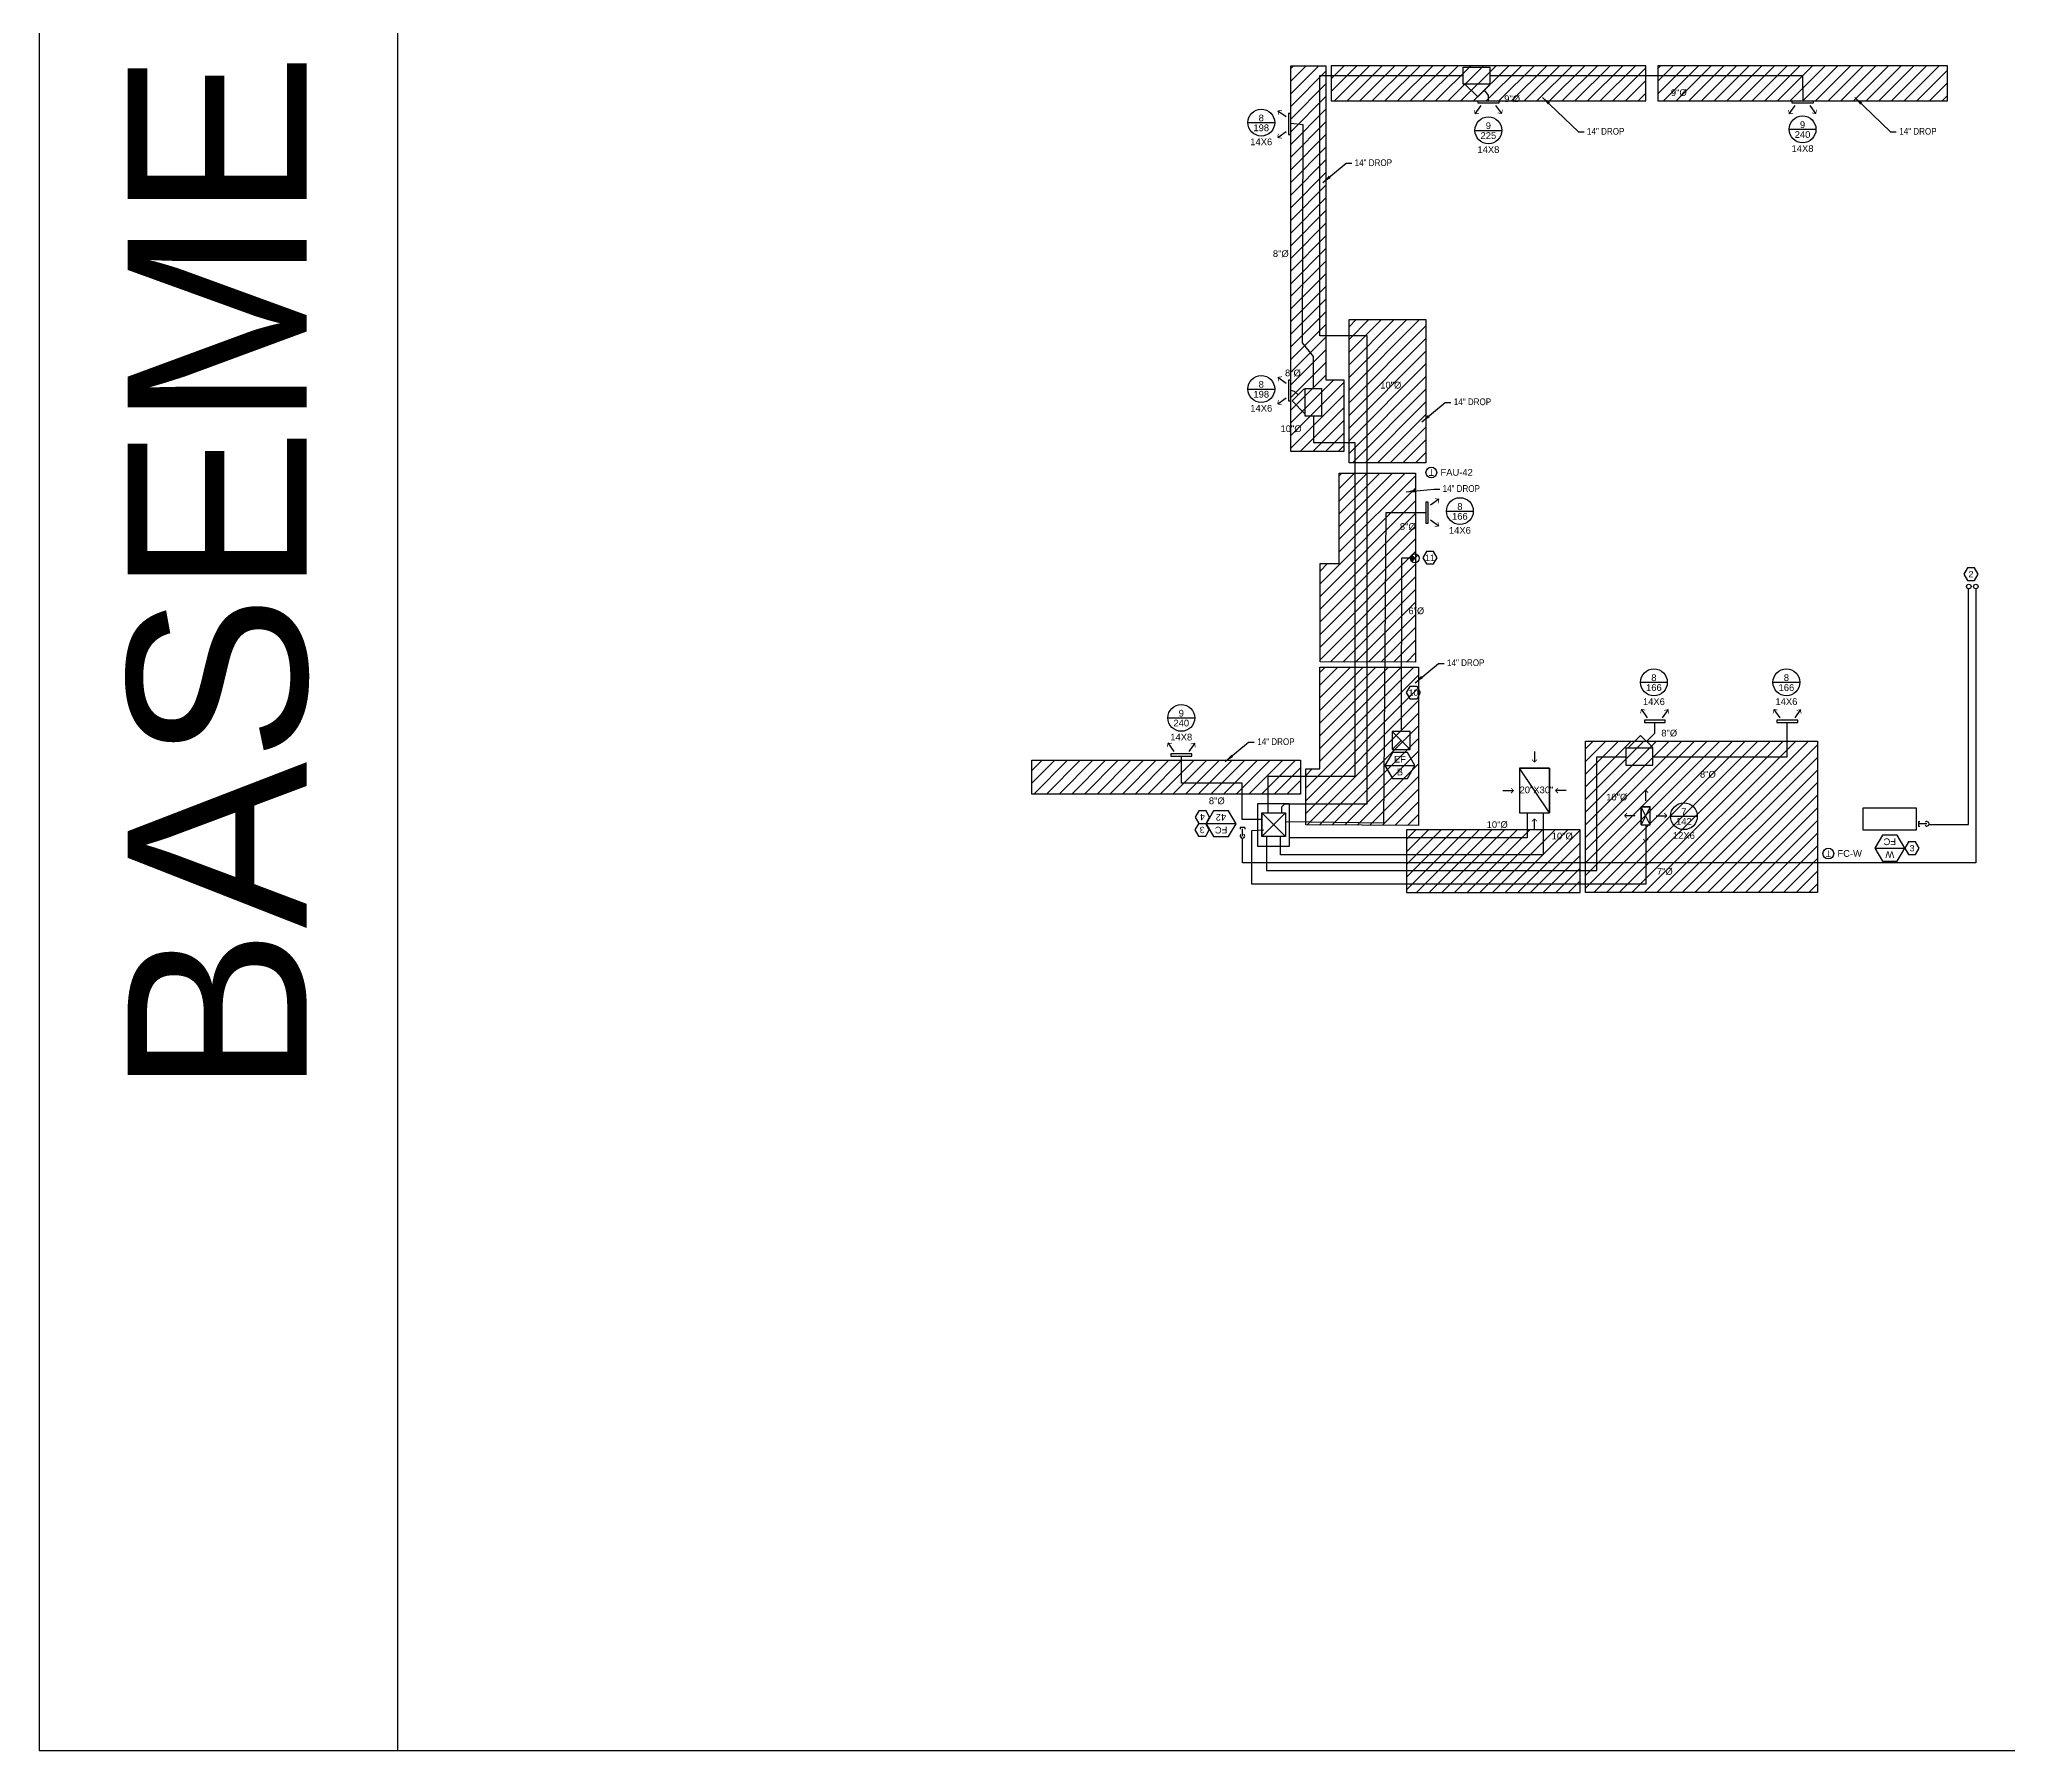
# Model space of a CAD drawing. Extents: x -1303 to 3769, y -1333 to 5867.
# Drawn here: x 474 to 1794, y -1333 to -187 of the extents above; entities that cross this region are included whole.
import ezdxf
from ezdxf.enums import TextEntityAlignment as Align

# ---------------------------------------------------------------- set-up
doc = ezdxf.new("R2010")
doc.units = 0
doc.header["$LTSCALE"] = 24
doc.header["$MEASUREMENT"] = 0
for name, color, linetype in [('A-COORD-CMPL', 8, 'Continuous'), ('GEC_BKGD', 8, 'Continuous'), ('M-ANNO-KEYNOTE', 50, 'Continuous'), ('M-ANNO-TAG-DIF', 50, 'Continuous'), ('M-ANNO-TAG-DUCT', 50, 'Continuous'), ('M-ANNO-TAG-EQUIP', 50, 'Continuous'), ('M-DIF-RA', 121, 'Continuous'), ('M-DIF-SA', 171, 'Continuous'), ('M-DUCT-RA', 130, 'Continuous'), ('M-DUCT-SA', 150, 'Continuous'), ('M-EQUIP-AHU', 255, 'Continuous'), ('M-EQUIP-EF', 255, 'Continuous'), ('M-PIPE', 10, 'Continuous')]:
    doc.layers.add(name, color=color, linetype=linetype)
doc.layers.add('M-DUCT-EA', color=30, linetype='Continuous', lineweight=30)
doc.styles.add('A2', font='arial.ttf', dxfattribs={"height": 0.0625})
doc.styles.add('ARC-TEXT', font='arial.ttf', dxfattribs={"width": 0.86, "height": 4.5})
doc.styles.add('Arial', font='arial.ttf')
doc.styles.add('rpm', font='arial.ttf', dxfattribs={"width": 0.85, "height": 0.09375})
doc.styles.get("Standard").update_dxf_attribs({"font": 'arial.ttf'})
doc.dimstyles.new('Standard1', dxfattribs={"dimscale": 24, "dimtxt": 4.5, "dimasz": 0.25, "dimexe": 0.18, "dimexo": 0.0625, "dimgap": 2, "dimtad": 0, "dimtih": 1, "dimtoh": 1, "dimdec": 8, "dimzin": 0, "dimdsep": 46, "dimlunit": 4, "dimtxsty": 'Standard', "dimcen": 0.089844, "dimclre": 256, "dimadec": 0, "dimazin": 0, "dimtfac": 1, "dimtdec": 8, "dimtofl": 0, "dimtmove": 0, "dimatfit": 3, "dimfxl": 1, "dimtolj": 1, "dimtzin": 0, "dimarcsym": 0})

# ---------------------------------------------------------------- blocks, each defined once
blk = doc.blocks.new('GE_EQM_TAG')
blk.add_line((-10, 0), (10, 0))
blk.add_lwpolyline([(-5, 8.7), (-10, 0), (-5, -8.7), (5, -8.7), (10, 0), (5, 8.7)], close=True)
at = {"style": 'ARC-TEXT', "width": 1.00018}
for tag, p in [('EQM', (0, 4.3)), ('LABEL', (0, -4.3))]:
    blk.add_attdef(tag, text='', height=4.5, dxfattribs=at).set_placement(p, align=Align.MIDDLE_CENTER)
blk = doc.blocks.new('GE_MKN')
blk.add_lwpolyline([(-2.4, -4.2), (2.4, -4.2), (4.8, 0), (2.4, 4.2), (-2.4, 4.2), (-4.8, 0), (-2.4, -4.2)])
at = {"style": 'Arial'}
blk.add_attdef('NOTE', text='', height=4.27, dxfattribs=at).set_placement((0, 0), align=Align.MIDDLE_CENTER)
blk = doc.blocks.new('*U36')
for p, q in [((-6, 6), (6, -6)), ((0, 0), (-6, -6))]:
    blk.add_line(p, q)
blk.add_lwpolyline([(-6, -6), (6, -6), (6, 6), (-6, 6)], close=True)
blk = doc.blocks.new('*U78')
blk.add_hatch(color=256).paths.add_polyline_path([(2.1, 2.1), (0, 0), (2.1, -2.1, 0.198912), (3, 0, 0.198912)])
for p, q in [((-2.1, -2.1), (2.1, 2.1)), ((2.1, -2.1), (0, 0))]:
    blk.add_line(p, q)
blk.add_circle((0, 0), 3)
blk = doc.blocks.new('*U69')
for p, q in [((-10, 15), (10, 15)), ((10, 15), (-10, 15)), ((-10, 15), (-10, -15)), ((0, 26.2), (0, 19)), ((10, 15), (10, -15)), ((10, -15), (10, 15)), ((-21.2, 0), (-14, 0)), ((21.2, 0), (14, 0)), ((-10, -15), (10, -15)), ((0, -26.2), (0, -19))]:
    blk.add_line(p, q)
at = {"color": 8}
blk.add_line((10, -15), (-10, 15), dxfattribs=at)
at = {"const_width": 0.563}
for points in [[(0, 19), (-1.7, 20.7)], [(0, 19), (1.7, 20.7)], [(-14, 0), (-15.7, 1.7)], [(-14, 0), (-15.7, -1.7)], [(14, 0), (15.7, 1.7)], [(14, 0), (15.7, -1.7)], [(0, -19), (-1.7, -20.7)], [(0, -19), (1.7, -20.7)]]:
    blk.add_lwpolyline(points, dxfattribs=at)
blk = doc.blocks.new('*U638')
for p, q in [((-8.9, 7.1), (-5, 1.6)), ((-3, 0), (3, 0)), ((9, 7.3), (5, 1.6))]:
    blk.add_line(p, q)
at = {"const_width": 0.45}
for points in [[(-8.8, 7.1), (-9.3, 4.4)], [(-8.9, 7.1), (-6.2, 6.6)], [(9, 7.3), (6.4, 6.8)], [(9, 7.3), (9.5, 4.6)]]:
    blk.add_lwpolyline(points, dxfattribs=at)
blk.add_lwpolyline([(-7, 0), (7, 0), (7, -1.5), (-7, -1.5)], close=True)
blk = doc.blocks.new('GE_SA')
blk.add_line((-9, 0), (9, 0))
blk.add_circle((0, 0), 9)
at = {"style": 'ARC-TEXT'}
for tag, p in [('NECK', (0, 3.1)), ('SIZE', (0, -12.9)), ('CFM', (0, -3.5))]:
    blk.add_attdef(tag, text='', height=4.5, dxfattribs=at).set_placement(p, align=Align.MIDDLE_CENTER)
blk = doc.blocks.new('*U636')
for p, q in [((-8.9, 7.1), (-5, 1.6)), ((-4, 0), (4, 0)), ((9, 7.3), (5, 1.6))]:
    blk.add_line(p, q)
at = {"const_width": 0.45}
for points in [[(-8.8, 7.1), (-9.3, 4.4)], [(-8.9, 7.1), (-6.2, 6.6)], [(9, 7.3), (6.4, 6.8)], [(9, 7.3), (9.5, 4.6)]]:
    blk.add_lwpolyline(points, dxfattribs=at)
blk.add_lwpolyline([(-7, 0), (7, 0), (7, -1.5), (-7, -1.5)], close=True)
blk = doc.blocks.new('*U70')
for p, q in [((0, 7), (0, 14.2)), ((-10, 0), (-17.2, 0)), ((-6, 3), (6, 3)), ((6, 3), (-6, 3)), ((-6, 3), (-6, -3)), ((6, 3), (6, -3)), ((6, -3), (6, 3)), ((10, 0), (17.2, 0)), ((-6, -3), (6, -3)), ((0, -7), (0, -14.2))]:
    blk.add_line(p, q)
at = {"color": 9}
for p, q in [((-6, -3), (6, 3)), ((6, -3), (-6, 3))]:
    blk.add_line(p, q, dxfattribs=at)
at = {"const_width": 0.563}
for points in [[(0, 14.2), (-1.7, 12.5)], [(0, 14.2), (1.7, 12.5)], [(-17.2, 0), (-15.5, 1.7)], [(-17.2, 0), (-15.5, -1.7)], [(17.2, 0), (15.5, 1.7)], [(17.2, 0), (15.5, -1.7)], [(0, -14.2), (-1.7, -12.5)], [(0, -14.2), (1.7, -12.5)]]:
    blk.add_lwpolyline(points, dxfattribs=at)
blk = doc.blocks.new('*U42')
for p, q in [((9.9, 14.3), (1.3, 5.7)), ((18, 6.2), (9.9, 14.3)), ((18, 6.2), (17.5, 5.7))]:
    blk.add_line(p, q)
blk.add_lwpolyline([(0, 5.7), (0, -5.7), (18, -5.7), (18, 5.7), (0, 5.7)])
blk = doc.blocks.new('TH')
at = {"layer": 'M-EQUIP-AHU'}
blk.add_circle((0.142, 0.084), 0.075, dxfattribs=at)
at = {"layer": 'M-EQUIP-AHU', "style": 'rpm', "width": 0.85}
blk.add_text('T', height=0.0938, dxfattribs=at).set_placement((0.142, 0.084), align=Align.MIDDLE)
blk = doc.blocks.new('*U51')
at = {"linetype": 'Continuous'}
for p, q in [((0, 0), (3.5, -3.5)), ((2.9, -5.1), (2.2, -4.4)), ((2.9, -5.1), (5.1, -2.9)), ((5.1, -2.9), (4.4, -2.2))]:
    blk.add_line(p, q, dxfattribs=at)
blk = doc.blocks.new('*U95')
at = {"linetype": 'Continuous'}
blk.add_arc((0, 0), 1.5, 41.8103, 318.1897, dxfattribs=at)
blk = doc.blocks.new('*U52')
at = {"linetype": 'Continuous'}
blk.add_circle((0, 0), 1.5, dxfattribs=at)

msp = doc.modelspace()

# ---------------------------------------------------------------- hatches: boundary and pattern name
at = {"layer": 'A-COORD-CMPL'}
h = msp.add_hatch(dxfattribs=at)
h.set_pattern_fill('ANSI31', color=256, scale=48)
h.paths.add_polyline_path([(1336.2, -204.4), (1336.2, -414.9), (1348.2, -414.9), (1348.2, -462.9), (1312.7, -462.9), (1312.7, -204.4)])
h = msp.add_hatch(dxfattribs=at)
h.set_pattern_fill('ANSI31', color=256, scale=48)
h.paths.add_polyline_path([(1339.7, -204.4), (1339.7, -227.9), (1550.7, -227.9), (1550.7, -204.4)])
h = msp.add_hatch(dxfattribs=at)
h.set_pattern_fill('ANSI31', color=256, scale=48)
h.paths.add_polyline_path([(1558.7, -204.4), (1558.7, -227.9), (1752.7, -227.9), (1752.7, -204.4)])
h = msp.add_hatch(dxfattribs=at)
h.set_pattern_fill('ANSI31', color=256, scale=48)
h.paths.add_polyline_path([(1403.2, -470.4), (1351.7, -470.4), (1351.7, -374.4), (1403.2, -374.4)])
h = msp.add_hatch(dxfattribs=at)
h.set_pattern_fill('ANSI31', color=256, scale=48)
h.paths.add_polyline_path([(1396.2, -477.4), (1396.2, -603.9), (1332.3, -603.8), (1332.3, -537.9), (1345.2, -537.9), (1345.2, -477.4)])
h = msp.add_hatch(dxfattribs=at)
h.set_pattern_fill('ANSI31', color=256, scale=48)
h.paths.add_polyline_path([(1398.2, -607.4), (1398.2, -713.4), (1322.7, -712.9), (1322.7, -675.4), (1332.2, -675.4), (1332.2, -607.4)])
h = msp.add_hatch(dxfattribs=at)
h.set_pattern_fill('ANSI31', color=256, scale=48)
h.paths.add_polyline_path([(1665.7, -758.4), (1510.2, -758.4), (1510.2, -656.9), (1665.7, -656.9)])
h = msp.add_hatch(dxfattribs=at)
h.set_pattern_fill('ANSI31', color=256, scale=48)
h.paths.add_polyline_path([(1139.2, -669.7), (1319.2, -669.7), (1319.2, -692.4), (1139.2, -692.4)])
h = msp.add_hatch(dxfattribs=at)
h.set_pattern_fill('ANSI31', color=256, scale=48)
h.paths.add_polyline_path([(1506.7, -716.4), (1390.2, -716.4), (1390.2, -758.4), (1506.7, -758.4)])

# ---------------------------------------------------------------- linework, layer by layer
for points in [[(1336.2, -204.4), (1336.2, -414.9), (1348.2, -414.9), (1348.2, -462.9), (1312.7, -462.9), (1312.7, -204.4)], [(1339.7, -204.4), (1339.7, -227.9), (1550.7, -227.9), (1550.7, -204.4)], [(1558.7, -204.4), (1558.7, -227.9), (1752.7, -227.9), (1752.7, -204.4)], [(1403.2, -470.4), (1351.7, -470.4), (1351.7, -374.4), (1403.2, -374.4)], [(1396.2, -477.4), (1396.2, -603.9), (1332.3, -603.8), (1332.3, -537.9), (1345.2, -537.9), (1345.2, -477.4)], [(1398.2, -607.4), (1398.2, -713.4), (1322.7, -712.9), (1322.7, -675.4), (1332.2, -675.4), (1332.2, -607.4)], [(1665.7, -758.4), (1510.2, -758.4), (1510.2, -656.9), (1665.7, -656.9)], [(1139.2, -669.7), (1319.2, -669.7), (1319.2, -692.4), (1139.2, -692.4)], [(1506.7, -716.4), (1390.2, -716.4), (1390.2, -758.4), (1506.7, -758.4)]]:
    msp.add_lwpolyline(points, close=True, dxfattribs=at)
at = {"layer": 'GEC_BKGD', "color": 4}
msp.add_lwpolyline([(714.1, 466.8), (714.1, -1333.2), (2514.1, -1333.2), (2514.1, 466.8), (474.1, 466.8), (474.1, -1333.2), (714.1, -1333.2)], dxfattribs=at)
at = {"layer": 'M-DUCT-EA', "linetype": 'Continuous'}
msp.add_lwpolyline([(1395.8, -534.4), (1386.8, -534.4), (1386.7, -650.4)], dxfattribs=at)
at = {"layer": 'M-DUCT-RA', "linetype": 'Continuous'}
for points in [[(1481.8, -705), (1481.8, -733.1), (1305.8, -733.1), (1305.8, -720.9)], [(1471.1, -705), (1471.1, -721.7), (1311.5, -721.7)]]:
    msp.add_lwpolyline(points, dxfattribs=at)
at = {"layer": 'M-DUCT-SA', "linetype": 'Continuous'}
for points in [[(1306.7, -704.9), (1306.7, -700.9), (1308.7, -698.9), (1363.9, -698.9), (1363.9, -385.4), (1332.1, -385.4), (1332.1, -210.9), (1428.5, -210.9)], [(1446.1, -211), (1655.5, -211), (1655.7, -227.9)], [(1445.2, -227.9), (1445.2, -224.3), (1442.7, -220.9)], [(1327.9, -420.9), (1327.9, -399.1), (1320.6, -390.1), (1320.9, -243.9), (1312.7, -243)], [(1317.6, -425), (1315.2, -422.6), (1312.7, -422)], [(1327.9, -438.9), (1327.9, -456.9), (1355.7, -456.9), (1355.7, -680.5), (1297.2, -680.5), (1297.3, -704.9)], [(1403.2, -503.9), (1376.3, -503.9), (1374.9, -711.8), (1309.2, -711)], [(1551.1, -657.1), (1556.6, -651.6), (1556.6, -644.4)], [(1555.2, -667.4), (1645.4, -667.4), (1645.4, -644.4)], [(1293.2, -709.4), (1280.1, -709.4), (1280.1, -685), (1239.4, -685), (1239.4, -666.9)], [(1296.5, -720.9), (1296.5, -743.6), (1517.8, -743.6), (1517.8, -667.4), (1537.2, -667.4)], [(1550.5, -712.9), (1550.5, -752.8), (1286.7, -752.8), (1286.7, -716.7), (1294.7, -716.4)]]:
    msp.add_lwpolyline(points, dxfattribs=at)
at = {"layer": 'M-EQUIP-AHU'}
for points in [[(1290.5, -698.6), (1311.5, -698.6), (1311.5, -727.6), (1290.5, -727.6), (1290.5, -698.6)], [(1309.2, -720.9), (1293.2, -720.9), (1293.2, -704.9), (1309.2, -704.9), (1309.2, -720.9), (1293.2, -704.9), (1293.2, -720.9), (1309.2, -704.9)]]:
    msp.add_lwpolyline(points, dxfattribs=at)
msp.add_lwpolyline([(1696.1, -716.4), (1731.9, -716.4), (1731.9, -701.9), (1696.1, -701.9)], close=True, dxfattribs=at)
at = {"layer": 'M-PIPE', "linetype": 'Continuous'}
for points in [[(1771.7, -554.8), (1771.7, -738.4), (1280.3, -738.4), (1280.3, -722)], [(1740.3, -712.7), (1766.8, -712.7), (1766.8, -554.8)]]:
    msp.add_lwpolyline(points, dxfattribs=at)

# ---------------------------------------------------------------- block references
at = {"layer": 'M-ANNO-KEYNOTE'}
ref = msp.add_blockref('GE_MKN', (1406, -534), dxfattribs=at)
ref.add_attrib('NOTE', '11', dxfattribs={"layer": '0', "height": 4.27, "style": 'ARC-TEXT', "width": 1.00018}).set_placement((1406, -534), align=Align.MIDDLE_CENTER)
ref = msp.add_blockref('GE_MKN', (1768.5, -545), dxfattribs=at)
ref.add_attrib('NOTE', '2', dxfattribs={"layer": '0', "height": 4.27, "style": 'ARC-TEXT', "width": 1.00018}).set_placement((1768.5, -545), align=Align.MIDDLE_CENTER)
ref = msp.add_blockref('GE_MKN', (1394.9, -624.4), dxfattribs=at)
ref.add_attrib('NOTE', '10', dxfattribs={"layer": '0', "height": 4.27, "style": 'ARC-TEXT', "width": 1.00018}).set_placement((1394.9, -624.4), align=Align.MIDDLE_CENTER)
ref = msp.add_blockref('GE_MKN', (1253.3, -716.4), dxfattribs=dict(at, rotation=180))
ref.add_attrib('NOTE', '3', dxfattribs={"layer": '0', "height": 4.27, "rotation": 180, "style": 'ARC-TEXT', "width": 1.00018}).set_placement((1253.3, -716.4), align=Align.MIDDLE_CENTER)
ref = msp.add_blockref('GE_MKN', (1253.5, -707.8), dxfattribs=dict(at, rotation=180))
ref.add_attrib('NOTE', '4', dxfattribs={"layer": '0', "height": 4.27, "rotation": 180, "style": 'ARC-TEXT', "width": 1.00018}).set_placement((1253.5, -707.8), align=Align.MIDDLE_CENTER)
ref = msp.add_blockref('GE_MKN', (1729, -728.6), dxfattribs=at)
ref.add_attrib('NOTE', '3', dxfattribs={"layer": '0', "height": 4.27, "style": 'ARC-TEXT', "width": 1.00018}).set_placement((1729, -728.6), align=Align.MIDDLE_CENTER)
at = {"layer": 'M-ANNO-TAG-DIF'}
for p, values in [((1292.9, -242.5), {'NECK': '8', 'CFM': '198', 'SIZE': '14X6'}), ((1445.1, -247.7), {'NECK': '9', 'CFM': '225', 'SIZE': '14X8'}), ((1655.6, -247), {'NECK': '9', 'CFM': '240', 'SIZE': '14X8'}), ((1292.9, -421), {'NECK': '8', 'CFM': '198', 'SIZE': '14X6'}), ((1426, -502.8), {'NECK': '8', 'CFM': '166', 'SIZE': '14X6'}), ((1556, -617.5), {'NECK': '8', 'CFM': '166', 'SIZE': '14X6'}), ((1644.8, -617.5), {'NECK': '8', 'CFM': '166', 'SIZE': '14X6'}), ((1239.3, -641.3), {'NECK': '9', 'CFM': '240', 'SIZE': '14X8'}), ((1576.1, -707.2), {'NECK': '7', 'CFM': '142', 'SIZE': '12X6'})]:
    msp.add_blockref('GE_SA', p, dxfattribs=at).add_auto_attribs(values)
at = {"layer": 'M-ANNO-TAG-EQUIP'}
msp.add_blockref('GE_EQM_TAG', (1385.8, -673.3), dxfattribs=at).add_auto_attribs({'LABEL': 'B', 'EQM': 'EF'})
ref = msp.add_blockref('GE_EQM_TAG', (1266, -712.2), dxfattribs=dict(at, rotation=180))
ref.add_attrib('LABEL', '42', dxfattribs={"layer": '0', "height": 4.5, "rotation": 180, "style": 'ARC-TEXT', "width": 1.00018}).set_placement((1265.9, -707.9), align=Align.MIDDLE_CENTER)
ref.add_attrib('EQM', 'FC', dxfattribs={"layer": '0', "height": 4.5, "rotation": 180, "style": 'ARC-TEXT', "width": 1.00018}).set_placement((1266, -716.5), align=Align.MIDDLE_CENTER)
ref = msp.add_blockref('GE_EQM_TAG', (1714.1, -728.6), dxfattribs=at)
ref.add_attrib('LABEL', 'W', dxfattribs={"layer": '0', "height": 4.5, "rotation": 180, "style": 'ARC-TEXT', "width": 1.00018}).set_placement((1714.1, -732.9), align=Align.MIDDLE_CENTER)
ref.add_attrib('EQM', 'FC', dxfattribs={"layer": '0', "height": 4.5, "rotation": 180, "style": 'ARC-TEXT', "width": 1.00018}).set_placement((1714.1, -724.3), align=Align.MIDDLE_CENTER)
at = {"layer": 'M-DIF-RA'}
msp.add_blockref('*U69', (1476, -690), dxfattribs=at)
at = {"layer": 'M-DIF-SA', "yscale": -1}
for name, p, rotation in [('*U638', (1311.2, -243.5), 270), ('*U638', (1311.2, -422), 270), ('*U638', (1404.7, -503.9), 89.99999999999997), ('*U638', (1556.6, -642.9), 180), ('*U638', (1645.4, -642.9), 180), ('*U636', (1239.4, -665.4), 180)]:
    msp.add_blockref(name, p, dxfattribs=dict(at, rotation=rotation))
at = {"layer": 'M-DIF-SA', "xscale": -1, "yscale": -1}
for p in [(1445.2, -229.4), (1655.7, -229.4)]:
    msp.add_blockref('*U636', p, dxfattribs=at)
at = {"layer": 'M-DIF-SA', "rotation": 90.00000000000001}
msp.add_blockref('*U70', (1550.5, -706.9), dxfattribs=at)
at = {"layer": 'M-DUCT-EA', "linetype": 'Continuous', "rotation": 180}
msp.add_blockref('*U78', (1395.8, -534.4), dxfattribs=at)
at = {"layer": 'M-DUCT-SA', "linetype": 'Continuous', "yscale": -0.9999999999999992}
msp.add_blockref('*U42', (1428.1, -211), dxfattribs=at)
at = {"layer": 'M-DUCT-SA', "linetype": 'Continuous', "rotation": 90.00000000000001}
msp.add_blockref('*U42', (1327.9, -438.9), dxfattribs=at)
at = {"layer": 'M-DUCT-SA'}
msp.add_blockref('*U42', (1537.2, -667.4), dxfattribs=at)
at = {"layer": 'M-EQUIP-AHU', "xscale": 48, "yscale": 48, "zscale": 48, "rotation": 180}
for p in [(1413.7, -472.9), (1679.7, -728.2)]:
    msp.add_blockref('TH', p, dxfattribs=at)
at = {"layer": 'M-EQUIP-EF'}
msp.add_blockref('*U36', (1386.7, -656.4), dxfattribs=at)
at = {"layer": 'M-PIPE', "linetype": 'Continuous'}
for name, p, rotation in [('*U52', (1767, -553.3), 89.84235975998689), ('*U52', (1771.7, -553.3), 89.84235975998689), ('*U51', (1738.9, -712.3), 224.8423597599869), ('*U95', (1738.9, -712.3), 179.8423597599869), ('*U51', (1280.3, -720.5), 134.8423597599868), ('*U95', (1280.3, -720.5), 89.84235975998685)]:
    msp.add_blockref(name, p, dxfattribs=dict(at, rotation=rotation))

# ---------------------------------------------------------------- texts
at = {"layer": 'GEC_BKGD', "color": 2, "insert": (594.1, -433.2), "char_height": 120, "width": 1800, "attachment_point": 5, "rotation": 90, "style": 'A2'}
msp.add_mtext('BASEMENT', dxfattribs=at)
at = {"layer": 'M-ANNO-TAG-DIF', "style": 'ARC-TEXT'}
msp.add_text('20"X30"', height=4.5, dxfattribs=at).set_placement((1466, -691.8))
at = {"layer": 'M-ANNO-TAG-DUCT', "style": 'ARC-TEXT'}
for s, p in [('9"%%c', (1461, -226.5)), ('9"%%c', (1572.7, -222.4)), ('8"%%c', (1306, -330.3)), ('8"%%c', (1314.1, -410.2)), ('10"%%c', (1379.7, -418.4)), ('10"%%c', (1312.9, -447.6)), ('8"%%c', (1391.1, -513.1)), ('6"%%c', (1396.8, -569.6)), ('8"%%c', (1566.3, -651.5)), ('8"%%c', (1592.2, -679.1)), ('8"%%c', (1263.1, -696.9)), ('10"%%c', (1531.1, -694.4)), ('10"%%c', (1451, -712.8)), ('10"%%c', (1494.6, -720.5)), ('7"%%c', (1563.3, -744.2))]:
    msp.add_text(s, height=4.5, dxfattribs=at).set_placement(p, align=Align.MIDDLE_CENTER)
at = {"layer": 'M-ANNO-TAG-DUCT', "char_height": 4.5, "width": 37.794, "attachment_point": 1, "style": 'ARC-TEXT'}
for insert in [(1511.2, -246.1), (1720.4, -246.1), (1355.5, -267.1), (1421.9, -427.3), (1414.4, -485.4), (1417.4, -602.1), (1290.2, -655)]:
    msp.add_mtext('14" DROP', dxfattribs=dict(at, insert=insert))
at = {"layer": 'M-ANNO-TAG-EQUIP', "style": 'ARC-TEXT'}
for s, p in [('FAU-42', (1413, -479.1)), ('FC-W', (1679, -734.4))]:
    msp.add_text(s, height=4.5, dxfattribs=at).set_placement(p)

# ---------------------------------------------------------------- leaders
at = {"layer": 'M-ANNO-TAG-DUCT'}
for points in [[(1481.4, -225.6), (1505.5, -248.8), (1509.2, -248.8)], [(1690.6, -225.6), (1714.6, -248.8), (1718.4, -248.8)], [(1334.2, -282.7), (1349.8, -269.7), (1353.5, -269.7)], [(1400.6, -443), (1416.2, -430), (1419.9, -430)], [(1390, -489.9), (1408.7, -488.1), (1412.5, -488.1)], [(1396, -617.8), (1411.6, -604.8), (1415.4, -604.8)], [(1268.8, -670.6), (1284.4, -657.6), (1288.2, -657.6)]]:
    msp.add_leader(points, dimstyle='Standard1', override={"dimgap": 2, "dimtad": 0}, dxfattribs=at)

doc.saveas('drawing.dxf')
